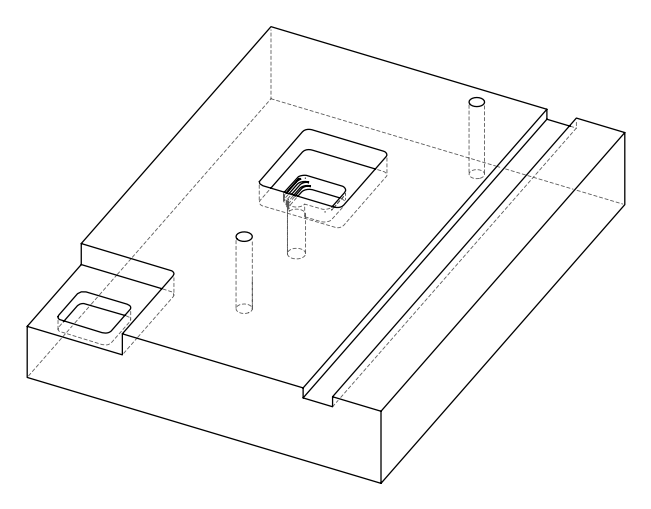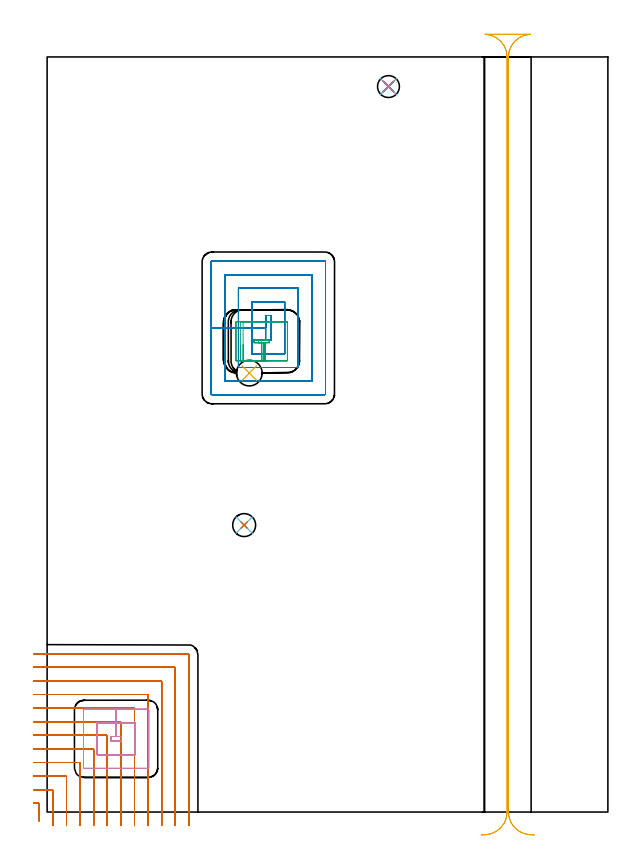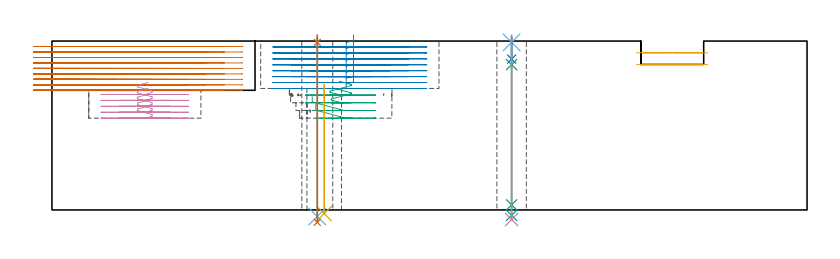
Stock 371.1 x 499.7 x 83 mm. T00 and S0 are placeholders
(PLAN: 13 operations, 10 tool changes, 55.6 min)
(1 MILL_CORNER_NOTCH_RECTANGULAR | CORNER_NOTCH_RECTANGULAR | NXT0201_011 | Follow Part, ap 3, ae 75% | 28.01 min | 267397 mm3)
(2 MILL_RECTANGULAR_POCKET | POCKET_RECTANGULAR_STRAIGHT | NXT0201_011 | Follow Part, ap 3, ae 75% | 16.06 min | 204168 mm3)
(3 MILL_RECTANGULAR_POCKET_1 | POCKET_RECTANGULAR_STRAIGHT_1 | UGT0201_010 | Follow Part, ap 4, ae 75% | 1.72 min | 28473 mm3)
(4 MILL_RECTANGULAR_POCKET_2 | POCKET_RECTANGULAR_STRAIGHT_2 | NXT0201_011 | Follow Part, ap 3, ae 75% | 3.43 min | 38067 mm3)
(5 MILL_RECTANGULAR_SLOT | SLOT_RECTANGULAR | UGT0201_018 | Follow Part, ap 7.5, ae 75% | 4.54 min | 177590 mm3)
(6 SPOT_DRILL | STEP1HOLE | NXT0321_9005460120000 | 0.03 min | 1 mm3)
(7 SPOT_DRILL_1 | STEP1HOLE_2 | NXT0321_9005460120000 | 0.03 min | 20 mm3)
(8 DRILL_BLIND_HOLE_INTO_CENTER | STEP1HOLE | NXT0301_030 | 0.05 min | 210 mm3)
(9 GUN_DRILL_THROUGH_HOLE | STEP1HOLE | UGT0307_001 | 0.41 min | 1445 mm3)
(10 SPADE_DRILL_TO_ENLARGE_THROUGH_HOLE | STEP1HOLE | UGT0306_005 | 0.36 min | 11994 mm3)
(11 INDEXABLE_INSERT_DRILL_THROUGH_HOLE_FROM_SOLID | STEP1HOLE_1 | NXT0302_005 | 0.26 min | 11892 mm3)
(12 DRILL_THROUGH_HOLE_INTO_CENTER | STEP1HOLE_2 | NXT0301_065 | 0.35 min | 5683 mm3)
(13 DRILL_TO_ENLARGE_THROUGH_HOLE | STEP1HOLE_2 | UGT0301_282 | 0.37 min | 9323 mm3)
(TOOL NXT0201_011 | ENDMILL 12mm [2P460-1200-NA 1630] | D12 FL38 Z6)
(TOOL UGT0201_010 | End Mill 16 mm | D16 FL22 Z2)
(TOOL UGT0201_018 | End mill 30 mm | D30 FL50 Z4)
(TOOL NXT0321_9005460120000 | NC Spot Drill, 142deg, 12mm, Carbide, Uncoated | D12 PA142 FL30 Z2)
(TOOL NXT0301_030 | Carbide Drill 5.9mm [860.1-0590-018A1-MM 2214] | D5.9 PA140 FL28 Z2)
(TOOL UGT0307_001 | Gun Drill 5 mm | D5 PA130 FL24 Z1)
(TOOL UGT0306_005 | Spade Drill 14.5mm | D14.5 PA132 FL10 Z2)
(TOOL NXT0302_005 | Index. Insert Drill 17mm [880-D1700L20-05] | D17 PA176 FL85 Z2)
(TOOL NXT0301_065 | Carbide Drill 9.4mm [860.1-0940-075A1-MM 2214] | D9.4 PA140 FL98 Z2)
(TOOL UGT0301_282 | Twist Drill 15.2 mm | D15.2 PA118 FL120 Z2)
(OP 1 MILL_CORNER_NOTCH_RECTANGULAR)
G17 G21 G94 G90
T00 M6
G54
G17 G0 G90 X-5.2 Y-5.993 S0 M3
G43 Z93. H1
Z80.311
G94 G1 Y-2.993 F250.
Y5.207 F500.
G3 X-5.793 Y5.8 R0.6
G2 X-6. Y5.8 R99.
G1 X-9. F250.
G0 Z93.
X3.8 Y-9.
Z80.311
G1 Y-6.
Y14.206 F500.
G3 X3.206 Y14.8 R0.6
G1 X-6.
X-9. F250.
G0 Z93.
X12.8 Y-9.
Z80.311
G1 Y-6.
Y23.206 F500.
G3 X12.206 Y23.8 R0.6
G1 X-6.
X-9. F250.
G0 Z93.
X21.8 Y-9.
Z80.311
G1 Y-6.
Y32.206 F500.
G3 X21.206 Y32.8 R0.6
G1 X-6.
X-9. F250.
G0 Z93.
X30.8 Y-9.
Z80.311
G1 Y-6.
Y41.205 F500.
G3 X30.205 Y41.8 R0.6
G1 X-6.
X-9. F250.
G0 Z93.
X39.8 Y-9.
Z80.311
G1 Y-6.
Y50.205 F500.
G3 X39.205 Y50.8 R0.6
G1 X-6.
X-9. F250.
G0 Z93.
X48.8 Y-9.
Z80.311
G1 Y-6.
Y59.205 F500.
G3 X48.205 Y59.8 R0.6
G1 X-6.
X-9. F250.
G0 Z93.
X57.8 Y-9.
Z80.311
G1 Y-6.
Y68.205 F500.
G3 X57.205 Y68.8 R0.6
G1 X-6.
X-9. F250.
G0 Z93.
X66.8 Y-9.
Z80.311
G1 Y-6.
Y77.204 F500.
G3 X66.204 Y77.8 R0.6
G1 X-6.
X-9. F250.
G0 Z93.
X75.8 Y-9.
Z80.311
G1 Y-6.
Y86.204 F500.
G3 X75.204 Y86.8 R0.6
G1 X-6.
X-9. F250.
G0 Z93.
X84.8 Y-9.
Z80.311
G1 Y-6.
Y95.204 F500.
G3 X84.204 Y95.8 R0.6
G1 X-6.
X-9. F250.
G0 Z93.
X93.8 Y-9.
Z80.311
G1 Y-6.
Y104.1 F500.
G3 X93.1 Y104.8 R0.7
G1 X-6.
X-9. F250.
G0 Z93.
X-5.2 Y-5.993
Z77.622
G1 Y-2.993
Y5.207 F500.
G3 X-5.793 Y5.8 R0.6
G2 X-6. Y5.8 R99.
G1 X-9. F250.
G0 Z93.
X3.8 Y-9.
Z77.622
G1 Y-6.
Y14.206 F500.
G3 X3.206 Y14.8 R0.6
G1 X-6.
X-9. F250.
G0 Z93.
X12.8 Y-9.
Z77.622
G1 Y-6.
Y23.206 F500.
G3 X12.206 Y23.8 R0.6
G1 X-6.
X-9. F250.
G0 Z93.
X21.8 Y-9.
Z77.622
G1 Y-6.
Y32.206 F500.
G3 X21.206 Y32.8 R0.6
G1 X-6.
X-9. F250.
G0 Z93.
X30.8 Y-9.
Z77.622
G1 Y-6.
Y41.205 F500.
G3 X30.205 Y41.8 R0.6
G1 X-6.
X-9. F250.
G0 Z93.
X39.8 Y-9.
Z77.622
G1 Y-6.
Y50.205 F500.
G3 X39.205 Y50.8 R0.6
G1 X-6.
X-9. F250.
G0 Z93.
X48.8 Y-9.
Z77.622
G1 Y-6.
Y59.205 F500.
G3 X48.205 Y59.8 R0.6
G1 X-6.
X-9. F250.
G0 Z93.
X57.8 Y-9.
Z77.622
G1 Y-6.
Y68.205 F500.
G3 X57.205 Y68.8 R0.6
G1 X-6.
X-9. F250.
G0 Z93.
X66.8 Y-9.
Z77.622
G1 Y-6.
Y77.204 F500.
G3 X66.204 Y77.8 R0.6
G1 X-6.
X-9. F250.
G0 Z93.
X75.8 Y-9.
Z77.622
G1 Y-6.
Y86.204 F500.
G3 X75.204 Y86.8 R0.6
G1 X-6.
X-9. F250.
G0 Z93.
X84.8 Y-9.
Z77.622
G1 Y-6.
Y95.204 F500.
G3 X84.204 Y95.8 R0.6
G1 X-6.
X-9. F250.
G0 Z93.
X93.8 Y-9.
Z77.622
G1 Y-6.
Y104.1 F500.
G3 X93.1 Y104.8 R0.7
G1 X-6.
X-9. F250.
G0 Z93.
X-5.2 Y-5.993
Z74.933
G1 Y-2.993
Y5.207 F500.
G3 X-5.793 Y5.8 R0.6
G2 X-6. Y5.8 R99.
G1 X-9. F250.
G0 Z93.
X3.8 Y-9.
Z74.933
G1 Y-6.
Y14.206 F500.
G3 X3.206 Y14.8 R0.6
G1 X-6.
X-9. F250.
G0 Z93.
X12.8 Y-9.
Z74.933
G1 Y-6.
Y23.206 F500.
G3 X12.206 Y23.8 R0.6
G1 X-6.
X-9. F250.
G0 Z93.
X21.8 Y-9.
Z74.933
G1 Y-6.
Y32.206 F500.
G3 X21.206 Y32.8 R0.6
G1 X-6.
X-9. F250.
G0 Z93.
X30.8 Y-9.
Z74.933
G1 Y-6.
Y41.205 F500.
G3 X30.205 Y41.8 R0.6
G1 X-6.
X-9. F250.
G0 Z93.
X39.8 Y-9.
Z74.933
G1 Y-6.
Y50.205 F500.
G3 X39.205 Y50.8 R0.6
G1 X-6.
X-9. F250.
G0 Z93.
X48.8 Y-9.
Z74.933
G1 Y-6.
Y59.205 F500.
G3 X48.205 Y59.8 R0.6
G1 X-6.
X-9. F250.
G0 Z93.
X57.8 Y-9.
Z74.933
G1 Y-6.
Y68.205 F500.
G3 X57.205 Y68.8 R0.6
G1 X-6.
X-9. F250.
G0 Z93.
X66.8 Y-9.
Z74.933
G1 Y-6.
Y77.204 F500.
G3 X66.204 Y77.8 R0.6
G1 X-6.
X-9. F250.
G0 Z93.
X75.8 Y-9.
Z74.933
G1 Y-6.
Y86.204 F500.
G3 X75.204 Y86.8 R0.6
G1 X-6.
X-9. F250.
G0 Z93.
X84.8 Y-9.
Z74.933
G1 Y-6.
Y95.204 F500.
G3 X84.204 Y95.8 R0.6
G1 X-6.
X-9. F250.
G0 Z93.
X93.8 Y-9.
Z74.933
G1 Y-6.
Y104.1 F500.
G3 X93.1 Y104.8 R0.7
G1 X-6.
X-9. F250.
G0 Z93.
X-5.2 Y-5.993
Z72.244
G1 Y-2.993
Y5.207 F500.
G3 X-5.793 Y5.8 R0.6
G2 X-6. Y5.8 R99.
G1 X-9. F250.
G0 Z93.
X3.8 Y-9.
Z72.244
G1 Y-6.
Y14.206 F500.
G3 X3.206 Y14.8 R0.6
G1 X-6.
X-9. F250.
G0 Z93.
X12.8 Y-9.
Z72.244
G1 Y-6.
Y23.206 F500.
G3 X12.206 Y23.8 R0.6
G1 X-6.
X-9. F250.
G0 Z93.
X21.8 Y-9.
Z72.244
G1 Y-6.
Y32.206 F500.
G3 X21.206 Y32.8 R0.6
G1 X-6.
X-9. F250.
G0 Z93.
X30.8 Y-9.
Z72.244
G1 Y-6.
Y41.205 F500.
G3 X30.205 Y41.8 R0.6
G1 X-6.
X-9. F250.
G0 Z93.
X39.8 Y-9.
Z72.244
G1 Y-6.
Y50.205 F500.
G3 X39.205 Y50.8 R0.6
G1 X-6.
X-9. F250.
G0 Z93.
X48.8 Y-9.
Z72.244
G1 Y-6.
Y59.205 F500.
G3 X48.205 Y59.8 R0.6
G1 X-6.
X-9. F250.
G0 Z93.
X57.8 Y-9.
Z72.244
G1 Y-6.
Y68.205 F500.
G3 X57.205 Y68.8 R0.6
G1 X-6.
X-9. F250.
G0 Z93.
X66.8 Y-9.
Z72.244
G1 Y-6.
Y77.204 F500.
G3 X66.204 Y77.8 R0.6
G1 X-6.
X-9. F250.
G0 Z93.
X75.8 Y-9.
Z72.244
G1 Y-6.
Y86.204 F500.
G3 X75.204 Y86.8 R0.6
G1 X-6.
X-9. F250.
G0 Z93.
X84.8 Y-9.
Z72.244
G1 Y-6.
Y95.204 F500.
G3 X84.204 Y95.8 R0.6
G1 X-6.
X-9. F250.
G0 Z93.
X93.8 Y-9.
Z72.244
G1 Y-6.
Y104.1 F500.
G3 X93.1 Y104.8 R0.7
G1 X-6.
X-9. F250.
G0 Z93.
X-5.2 Y-5.993
Z69.556
G1 Y-2.993
Y5.207 F500.
G3 X-5.793 Y5.8 R0.6
G2 X-6. Y5.8 R99.
G1 X-9. F250.
G0 Z93.
X3.8 Y-9.
Z69.556
G1 Y-6.
Y14.206 F500.
G3 X3.206 Y14.8 R0.6
G1 X-6.
X-9. F250.
G0 Z93.
X12.8 Y-9.
Z69.556
G1 Y-6.
Y23.206 F500.
G3 X12.206 Y23.8 R0.6
G1 X-6.
X-9. F250.
G0 Z93.
X21.8 Y-9.
Z69.556
G1 Y-6.
Y32.206 F500.
G3 X21.206 Y32.8 R0.6
G1 X-6.
X-9. F250.
G0 Z93.
X30.8 Y-9.
Z69.556
G1 Y-6.
Y41.205 F500.
G3 X30.205 Y41.8 R0.6
G1 X-6.
X-9. F250.
G0 Z93.
X39.8 Y-9.
Z69.556
G1 Y-6.
Y50.205 F500.
G3 X39.205 Y50.8 R0.6
G1 X-6.
X-9. F250.
G0 Z93.
X48.8 Y-9.
Z69.556
G1 Y-6.
Y59.205 F500.
G3 X48.205 Y59.8 R0.6
G1 X-6.
X-9. F250.
G0 Z93.
X57.8 Y-9.
Z69.556
G1 Y-6.
Y68.205 F500.
G3 X57.205 Y68.8 R0.6
G1 X-6.
X-9. F250.
G0 Z93.
X66.8 Y-9.
Z69.556
G1 Y-6.
Y77.204 F500.
G3 X66.204 Y77.8 R0.6
G1 X-6.
X-9. F250.
G0 Z93.
X75.8 Y-9.
Z69.556
G1 Y-6.
Y86.204 F500.
G3 X75.204 Y86.8 R0.6
G1 X-6.
X-9. F250.
G0 Z93.
X84.8 Y-9.
Z69.556
G1 Y-6.
Y95.204 F500.
G3 X84.204 Y95.8 R0.6
G1 X-6.
X-9. F250.
G0 Z93.
X93.8 Y-9.
Z69.556
G1 Y-6.
Y104.1 F500.
G3 X93.1 Y104.8 R0.7
G1 X-6.
X-9. F250.
G0 Z93.
X-5.2 Y-5.993
Z66.867
G1 Y-2.993
Y5.207 F500.
G3 X-5.793 Y5.8 R0.6
G2 X-6. Y5.8 R99.
G1 X-9. F250.
G0 Z93.
X3.8 Y-9.
Z66.867
G1 Y-6.
Y14.206 F500.
G3 X3.206 Y14.8 R0.6
G1 X-6.
X-9. F250.
G0 Z93.
X12.8 Y-9.
Z66.867
G1 Y-6.
Y23.206 F500.
G3 X12.206 Y23.8 R0.6
G1 X-6.
X-9. F250.
G0 Z93.
X21.8 Y-9.
Z66.867
G1 Y-6.
Y32.206 F500.
G3 X21.206 Y32.8 R0.6
G1 X-6.
X-9. F250.
G0 Z93.
X30.8 Y-9.
Z66.867
G1 Y-6.
Y41.205 F500.
G3 X30.205 Y41.8 R0.6
G1 X-6.
X-9. F250.
G0 Z93.
X39.8 Y-9.
Z66.867
G1 Y-6.
Y50.205 F500.
G3 X39.205 Y50.8 R0.6
G1 X-6.
X-9. F250.
G0 Z93.
X48.8 Y-9.
Z66.867
G1 Y-6.
Y59.205 F500.
G3 X48.205 Y59.8 R0.6
G1 X-6.
X-9. F250.
G0 Z93.
X57.8 Y-9.
Z66.867
G1 Y-6.
Y68.205 F500.
G3 X57.205 Y68.8 R0.6
G1 X-6.
X-9. F250.
G0 Z93.
X66.8 Y-9.
Z66.867
G1 Y-6.
Y77.204 F500.
G3 X66.204 Y77.8 R0.6
G1 X-6.
X-9. F250.
G0 Z93.
X75.8 Y-9.
Z66.867
G1 Y-6.
Y86.204 F500.
G3 X75.204 Y86.8 R0.6
G1 X-6.
X-9. F250.
G0 Z93.
X84.8 Y-9.
Z66.867
G1 Y-6.
Y95.204 F500.
G3 X84.204 Y95.8 R0.6
G1 X-6.
X-9. F250.
G0 Z93.
X93.8 Y-9.
Z66.867
G1 Y-6.
Y104.1 F500.
G3 X93.1 Y104.8 R0.7
G1 X-6.
X-9. F250.
G0 Z93.
X-5.2 Y-5.993
Z64.178
G1 Y-2.993
Y5.207 F500.
G3 X-5.793 Y5.8 R0.6
G2 X-6. Y5.8 R99.
G1 X-9. F250.
G0 Z93.
X3.8 Y-9.
Z64.178
G1 Y-6.
Y14.206 F500.
G3 X3.206 Y14.8 R0.6
G1 X-6.
X-9. F250.
G0 Z93.
X12.8 Y-9.
Z64.178
G1 Y-6.
Y23.206 F500.
G3 X12.206 Y23.8 R0.6
G1 X-6.
X-9. F250.
G0 Z93.
X21.8 Y-9.
Z64.178
G1 Y-6.
Y32.206 F500.
G3 X21.206 Y32.8 R0.6
G1 X-6.
X-9. F250.
G0 Z93.
X30.8 Y-9.
Z64.178
G1 Y-6.
Y41.205 F500.
G3 X30.205 Y41.8 R0.6
G1 X-6.
X-9. F250.
G0 Z93.
X39.8 Y-9.
Z64.178
G1 Y-6.
Y50.205 F500.
G3 X39.205 Y50.8 R0.6
G1 X-6.
X-9. F250.
G0 Z93.
X48.8 Y-9.
Z64.178
G1 Y-6.
Y59.205 F500.
G3 X48.205 Y59.8 R0.6
G1 X-6.
X-9. F250.
G0 Z93.
X57.8 Y-9.
Z64.178
G1 Y-6.
Y68.205 F500.
G3 X57.205 Y68.8 R0.6
G1 X-6.
X-9. F250.
G0 Z93.
X66.8 Y-9.
Z64.178
G1 Y-6.
Y77.204 F500.
G3 X66.204 Y77.8 R0.6
G1 X-6.
X-9. F250.
G0 Z93.
X75.8 Y-9.
Z64.178
G1 Y-6.
Y86.204 F500.
G3 X75.204 Y86.8 R0.6
G1 X-6.
X-9. F250.
G0 Z93.
X84.8 Y-9.
Z64.178
G1 Y-6.
Y95.204 F500.
G3 X84.204 Y95.8 R0.6
G1 X-6.
X-9. F250.
G0 Z93.
X93.8 Y-9.
Z64.178
G1 Y-6.
Y104.1 F500.
G3 X93.1 Y104.8 R0.7
G1 X-6.
X-9. F250.
G0 Z93.
X-5.2 Y-5.993
Z61.489
G1 Y-2.993
Y5.207 F500.
G3 X-5.793 Y5.8 R0.6
G2 X-6. Y5.8 R99.
G1 X-9. F250.
G0 Z93.
X3.8 Y-9.
Z61.489
G1 Y-6.
Y14.206 F500.
G3 X3.206 Y14.8 R0.6
G1 X-6.
X-9. F250.
G0 Z93.
X12.8 Y-9.
Z61.489
G1 Y-6.
Y23.206 F500.
G3 X12.206 Y23.8 R0.6
G1 X-6.
X-9. F250.
G0 Z93.
X21.8 Y-9.
Z61.489
G1 Y-6.
Y32.206 F500.
G3 X21.206 Y32.8 R0.6
G1 X-6.
X-9. F250.
G0 Z93.
X30.8 Y-9.
Z61.489
G1 Y-6.
Y41.205 F500.
G3 X30.205 Y41.8 R0.6
G1 X-6.
X-9. F250.
G0 Z93.
X39.8 Y-9.
Z61.489
G1 Y-6.
Y50.205 F500.
G3 X39.205 Y50.8 R0.6
G1 X-6.
X-9. F250.
G0 Z93.
X48.8 Y-9.
Z61.489
G1 Y-6.
Y59.205 F500.
G3 X48.205 Y59.8 R0.6
G1 X-6.
X-9. F250.
G0 Z93.
X57.8 Y-9.
Z61.489
G1 Y-6.
Y68.205 F500.
G3 X57.205 Y68.8 R0.6
G1 X-6.
X-9. F250.
G0 Z93.
X66.8 Y-9.
Z61.489
G1 Y-6.
Y77.204 F500.
G3 X66.204 Y77.8 R0.6
G1 X-6.
X-9. F250.
G0 Z93.
X75.8 Y-9.
Z61.489
G1 Y-6.
Y86.204 F500.
G3 X75.204 Y86.8 R0.6
G1 X-6.
X-9. F250.
G0 Z93.
X84.8 Y-9.
Z61.489
G1 Y-6.
Y95.204 F500.
G3 X84.204 Y95.8 R0.6
G1 X-6.
X-9. F250.
G0 Z93.
X93.8 Y-9.
Z61.489
G1 Y-6.
Y104.1 F500.
G3 X93.1 Y104.8 R0.7
G1 X-6.
X-9. F250.
G0 Z93.
X-5.2 Y-5.993
Z58.8
G1 Y-2.993
Y5.207 F500.
G3 X-5.793 Y5.8 R0.6
G2 X-6. Y5.8 R99.
G1 X-9. F250.
G0 Z93.
X3.8 Y-9.
Z58.8
G1 Y-6.
Y14.206 F500.
G3 X3.206 Y14.8 R0.6
G1 X-6.
X-9. F250.
G0 Z93.
X12.8 Y-9.
Z58.8
G1 Y-6.
Y23.206 F500.
G3 X12.206 Y23.8 R0.6
G1 X-6.
X-9. F250.
G0 Z93.
X21.8 Y-9.
Z58.8
G1 Y-6.
Y32.206 F500.
G3 X21.206 Y32.8 R0.6
G1 X-6.
X-9. F250.
G0 Z93.
X30.8 Y-9.
Z58.8
G1 Y-6.
Y41.205 F500.
G3 X30.205 Y41.8 R0.6
G1 X-6.
X-9. F250.
G0 Z93.
X39.8 Y-9.
Z58.8
G1 Y-6.
Y50.205 F500.
G3 X39.205 Y50.8 R0.6
G1 X-6.
X-9. F250.
G0 Z93.
X48.8 Y-9.
Z58.8
G1 Y-6.
Y59.205 F500.
G3 X48.205 Y59.8 R0.6
G1 X-6.
X-9. F250.
G0 Z93.
X57.8 Y-9.
Z58.8
G1 Y-6.
Y68.205 F500.
G3 X57.205 Y68.8 R0.6
G1 X-6.
X-9. F250.
G0 Z93.
X66.8 Y-9.
Z58.8
G1 Y-6.
Y77.204 F500.
G3 X66.204 Y77.8 R0.6
G1 X-6.
X-9. F250.
G0 Z93.
X75.8 Y-9.
Z58.8
G1 Y-6.
Y86.204 F500.
G3 X75.204 Y86.8 R0.6
G1 X-6.
X-9. F250.
G0 Z93.
X84.8 Y-9.
Z58.8
G1 Y-6.
Y95.204 F500.
G3 X84.204 Y95.8 R0.6
G1 X-6.
X-9. F250.
G0 Z93.
X93.8 Y-9.
Z58.8
G1 Y-6.
Y104.1 F500.
G3 X93.1 Y104.8 R0.7
G1 X-6.
X-9. F250.
G0 Z93.
M5
M2
(OP 2 MILL_RECTANGULAR_POCKET)
G17 G21 G94 G90
T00 M6
G54
G17 G0 G90 X148.2 Y318.334 S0 M3
G43 Z93. H1
Z86.
G94 G1 Y328.6 Z83.249 F250.
X144.6 Z82.285
Y320.4 Z80.087
Y312.2 F500.
X148.2
Y328.6
X144.6
Y320.4
X135.6
Y303.2
X157.2
Y337.6
X135.6
Y320.4
X126.6
Y294.2
X166.2
Y346.6
X126.6
Y320.4
X117.6
Y285.2
X175.2
Y355.6
X117.6
Y320.4
X108.6
Y276.7
G3 X109.1 Y276.2 R0.5
G1 X183.7
G3 X184.2 Y276.7 R0.5
G1 Y364.1
G3 X183.7 Y364.6 R0.5
G1 X109.1
G3 X108.6 Y364.1 R0.5
G1 Y320.4
Y319.4
G0 X148.2 Y318.334 Z83.087
G1 Y328.6 Z80.337 F250.
X144.6 Z79.372
Y320.4 Z77.175
Y312.2 F500.
X148.2
Y328.6
X144.6
Y320.4
X135.6
Y303.2
X157.2
Y337.6
X135.6
Y320.4
X126.6
Y294.2
X166.2
Y346.6
X126.6
Y320.4
X117.6
Y285.2
X175.2
Y355.6
X117.6
Y320.4
X108.6
Y276.7
G3 X109.1 Y276.2 R0.5
G1 X183.7
G3 X184.2 Y276.7 R0.5
G1 Y364.1
G3 X183.7 Y364.6 R0.5
G1 X109.1
G3 X108.6 Y364.1 R0.5
G1 Y320.4
Y319.4
G0 X148.2 Y318.334 Z80.175
G1 Y328.6 Z77.424 F250.
X144.6 Z76.46
Y320.4 Z74.262
Y312.2 F500.
X148.2
Y328.6
X144.6
Y320.4
X135.6
Y303.2
X157.2
Y337.6
X135.6
Y320.4
X126.6
Y294.2
X166.2
Y346.6
X126.6
Y320.4
X117.6
Y285.2
X175.2
Y355.6
X117.6
Y320.4
X108.6
Y276.7
G3 X109.1 Y276.2 R0.5
G1 X183.7
G3 X184.2 Y276.7 R0.5
G1 Y364.1
G3 X183.7 Y364.6 R0.5
G1 X109.1
G3 X108.6 Y364.1 R0.5
G1 Y320.4
Y319.4
G0 X148.2 Y318.334 Z77.262
G1 Y328.6 Z74.512 F250.
X144.6 Z73.547
Y320.4 Z71.35
Y312.2 F500.
X148.2
Y328.6
X144.6
Y320.4
X135.6
Y303.2
X157.2
Y337.6
X135.6
Y320.4
X126.6
Y294.2
X166.2
Y346.6
X126.6
Y320.4
X117.6
Y285.2
X175.2
Y355.6
X117.6
Y320.4
X108.6
Y276.7
G3 X109.1 Y276.2 R0.5
G1 X183.7
G3 X184.2 Y276.7 R0.5
G1 Y364.1
G3 X183.7 Y364.6 R0.5
G1 X109.1
G3 X108.6 Y364.1 R0.5
G1 Y320.4
Y319.4
G0 X148.2 Y318.334 Z74.35
G1 Y328.6 Z71.599 F250.
X144.6 Z70.635
Y320.4 Z68.437
Y312.2 F500.
X148.2
Y328.6
X144.6
Y320.4
X135.6
Y303.2
X157.2
Y337.6
X135.6
Y320.4
X126.6
Y294.2
X166.2
Y346.6
X126.6
Y320.4
X117.6
Y285.2
X175.2
Y355.6
X117.6
Y320.4
X108.6
Y276.7
G3 X109.1 Y276.2 R0.5
G1 X183.7
G3 X184.2 Y276.7 R0.5
G1 Y364.1
G3 X183.7 Y364.6 R0.5
G1 X109.1
G3 X108.6 Y364.1 R0.5
G1 Y320.4
Y319.4
G0 X148.2 Y318.334 Z71.437
G1 Y328.6 Z68.687 F250.
X144.6 Z67.722
Y320.4 Z65.525
Y312.2 F500.
X148.2
Y328.6
X144.6
Y320.4
X135.6
Y303.2
X157.2
Y337.6
X135.6
Y320.4
X126.6
Y294.2
X166.2
Y346.6
X126.6
Y320.4
X117.6
Y285.2
X175.2
Y355.6
X117.6
Y320.4
X108.6
Y276.7
G3 X109.1 Y276.2 R0.5
G1 X183.7
G3 X184.2 Y276.7 R0.5
G1 Y364.1
G3 X183.7 Y364.6 R0.5
G1 X109.1
G3 X108.6 Y364.1 R0.5
G1 Y320.4
Y319.4
G0 X148.2 Y318.334 Z68.525
G1 Y328.6 Z65.774 F250.
X144.6 Z64.81
Y320.4 Z62.612
Y312.2 F500.
X148.2
Y328.6
X144.6
Y320.4
X135.6
Y303.2
X157.2
Y337.6
X135.6
Y320.4
X126.6
Y294.2
X166.2
Y346.6
X126.6
Y320.4
X117.6
Y285.2
X175.2
Y355.6
X117.6
Y320.4
X108.6
Y276.7
G3 X109.1 Y276.2 R0.5
G1 X183.7
G3 X184.2 Y276.7 R0.5
G1 Y364.1
G3 X183.7 Y364.6 R0.5
G1 X109.1
G3 X108.6 Y364.1 R0.5
G1 Y320.4
Y319.4
G0 X148.2 Y318.334 Z65.612
G1 Y328.6 Z62.862 F250.
X144.6 Z61.897
Y320.4 Z59.7
Y312.2 F500.
X148.2
Y328.6
X144.6
Y320.4
X135.6
Y303.2
X157.2
Y337.6
X135.6
Y320.4
X126.6
Y294.2
X166.2
Y346.6
X126.6
Y320.4
X117.6
Y285.2
X175.2
Y355.6
X117.6
Y320.4
X108.6
Y276.7
G3 X109.1 Y276.2 R0.5
G1 X183.7
G3 X184.2 Y276.7 R0.5
G1 Y364.1
G3 X183.7 Y364.6 R0.5
G1 X109.1
G3 X108.6 Y364.1 R0.5
G1 Y320.4
Y319.4
G0 Z93.
M5
M2
(OP 3 MILL_RECTANGULAR_POCKET_1)
G17 G21 G94 G90
T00 M6
G54
G17 G0 G90 X141.159 Y310.6 S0 M3
G43 Z93. H0
Z63.26
G94 G1 X147.1 Z61.668 F250.
Y312.5 Z61.159
X136.7 Z58.372
Y310.6 Z57.863
X141.9 Z56.47
X147.1 F500.
Y312.5
X136.7
Y310.6
X141.9
Y298.6
X158.6
G3 X159.1 Y299.1 R0.5
G1 Y324.
G3 X158.6 Y324.5 R0.5
G1 X125.2
G3 X124.7 Y324. R0.5
G1 Y299.1
G3 X125.2 Y298.6 R0.5
G2 X125.401 Y298.6 R8.
G1 X141.9
X142.9
G0 X139.933 Y310.6 Z59.47
G1 X140.652 Z59.277 F250.
X141.221 Y310.655 Z59.124
X142.425 Y310.674 Z58.801
X147.028 Z57.568
Y312.426 Z57.098
X137.254 Z54.479
Y310.6 Z53.99
X140.652 Z53.079
X141.221 Y310.655 Z52.926
X142.14 Y310.669 Z52.68
X142.425 Y310.674 F500.
X147.028
Y312.426
X137.254
Y310.6
X140.652
X141.221 Y310.655
X142.14 Y310.669
X142.321 Y298.671
X158.724 Y298.674
G3 X159.022 Y299.261 R0.556
G1 Y323.534
X158.998 Y324.186
X158.866 Y324.314
X158.804 Y324.36
X158.613 Y324.414
X158.085 Y324.426
X157.804 Y324.421
X125.261 Y324.427
Y298.685
X126.022 Y298.645
X126.376 Y298.6
X141.234
X141.894 Y298.664
X142.321 Y298.671
X142.516 Y298.674
X143.321
G0 X127.913 Y308.381 Z55.68
G1 Y298.6 Z53.059 F250.
X141.234 Z49.49
X141.894 Y298.664 Z49.312
X142.516 Y298.674 Z49.145
X143.469 Z48.89
Y310.662
X147.028 Y310.674 F500.
Y312.426
X139.913
Y310.6
X140.652
X141.221 Y310.655
X143.469 Y310.662
Y298.674
X158.724
G3 X159.022 Y299.261 R0.556
G1 Y323.534
X158.998 Y324.186
X158.866 Y324.314
X158.804 Y324.36
X158.613 Y324.414
X158.085 Y324.426
X157.804 Y324.421
X127.916
X127.913 Y298.6
X141.234
X141.894 Y298.664
X142.516 Y298.674
X143.469
X144.469
G0 X129.696 Y309.271 Z51.89
G1 Y298.6 Z49.031 F250.
X141.234 Z45.939
X141.894 Y298.664 Z45.761
X142.516 Y298.674 Z45.595
X144.362 Z45.1
Y310.674
X147.028 F500.
Y312.426
X141.696
Y310.663
X142.425 Y310.674
X144.362
Y298.674
X158.724
G3 X159.022 Y299.261 R0.556
G1 Y323.534
X158.998 Y324.186
X158.866 Y324.314
X158.804 Y324.36
X158.613 Y324.414
X158.085 Y324.426
X157.804 Y324.421
X129.701 Y324.422
X129.696 Y298.6
X141.234
X141.894 Y298.664
X142.516 Y298.674
X144.362
X145.362
G0 Z93.
M5
M2
(OP 4 MILL_RECTANGULAR_POCKET_2)
G17 G21 G94 G90
T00 M6
G54
G17 G0 G90 X47.326 Y50. S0 M3
G43 Z93. H1
Z62.677
G94 G1 X42.1 Z61.276 F250.
Y46.9 Z60.446
X49.2 Z58.543
Y50. Z57.713
X45.65 Z56.762
X42.1 F500.
Y46.9
X49.2
Y50.
X45.65
Y59.
X33.1
Y37.9
X58.2
Y59.
X45.65
Y68.
X24.5
G3 X24.1 Y67.6 R0.4
G1 Y29.3
G3 X24.5 Y28.9 R0.4
G1 X66.8
G3 X67.2 Y29.3 R0.4
G1 Y67.6
G3 X66.8 Y68. R0.4
G1 X45.65
X44.65
G0 X47.326 Y50. Z59.762
G1 X42.1 Z58.361 F250.
Y46.9 Z57.53
X49.2 Z55.628
Y50. Z54.797
X45.65 Z53.846
X42.1 F500.
Y46.9
X49.2
Y50.
X45.65
Y59.
X33.1
Y37.9
X58.2
Y59.
X45.65
Y68.
X24.5
G3 X24.1 Y67.6 R0.4
G1 Y29.3
G3 X24.5 Y28.9 R0.4
G1 X66.8
G3 X67.2 Y29.3 R0.4
G1 Y67.6
G3 X66.8 Y68. R0.4
G1 X45.65
X44.65
G0 X47.326 Y50. Z56.846
G1 X42.1 Z55.446 F250.
Y46.9 Z54.615
X49.2 Z52.713
Y50. Z51.882
X45.65 Z50.931
X42.1 F500.
Y46.9
X49.2
Y50.
X45.65
Y59.
X33.1
Y37.9
X58.2
Y59.
X45.65
Y68.
X24.5
G3 X24.1 Y67.6 R0.4
G1 Y29.3
G3 X24.5 Y28.9 R0.4
G1 X66.8
G3 X67.2 Y29.3 R0.4
G1 Y67.6
G3 X66.8 Y68. R0.4
G1 X45.65
X44.65
G0 X47.326 Y50. Z53.931
G1 X42.1 Z52.53 F250.
Y46.9 Z51.7
X49.2 Z49.797
Y50. Z48.967
X45.65 Z48.015
X42.1 F500.
Y46.9
X49.2
Y50.
X45.65
Y59.
X33.1
Y37.9
X58.2
Y59.
X45.65
Y68.
X24.5
G3 X24.1 Y67.6 R0.4
G1 Y29.3
G3 X24.5 Y28.9 R0.4
G1 X66.8
G3 X67.2 Y29.3 R0.4
G1 Y67.6
G3 X66.8 Y68. R0.4
G1 X45.65
X44.65
G0 X47.326 Y50. Z51.015
G1 X42.1 Z49.615 F250.
Y46.9 Z48.784
X49.2 Z46.882
Y50. Z46.051
X45.65 Z45.1
X42.1 F500.
Y46.9
X49.2
Y50.
X45.65
Y59.
X33.1
Y37.9
X58.2
Y59.
X45.65
Y68.
X24.5
G3 X24.1 Y67.6 R0.4
G1 Y29.3
G3 X24.5 Y28.9 R0.4
G1 X66.8
G3 X67.2 Y29.3 R0.4
G1 Y67.6
G3 X66.8 Y68. R0.4
G1 X45.65
X44.65
G0 Z93.
M5
M2
(OP 5 MILL_RECTANGULAR_SLOT)
G17 G21 G94 G90
T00 M6
G54
G17 G0 G90 X322.346 Y-15.16 S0 M3
G43 Z93. H0
Z77.25
G94 G1 X319.352 Y-14.97 F250.
G2 X305.3 Y0. R15. F500.
G1 Y499.7
G2 X319.752 Y514.69 R15.
G1 Y514.7
X289.948
Y514.69
G2 X304.4 Y499.7 R15.
G1 Y0.
G2 X290.348 Y-14.97 R15.
G1 X287.354 Y-15.16 F250.
G0 X322.346 Z71.5
G1 X319.352 Y-14.97
G2 X305.3 Y0. R15. F500.
G1 Y499.7
G2 X319.752 Y514.69 R15.
G1 Y514.7
X289.948
Y514.69
G2 X304.4 Y499.7 R15.
G1 Y0.
G2 X290.348 Y-14.97 R15.
G1 X287.354 Y-15.16 F250.
G0 Z93.
M5
M2
(OP 6 SPOT_DRILL)
G17 G21 G94 G90
T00 M6
G54
G17 G0 G90 X225.9 Y480.1 S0 M3
G43 Z93. H0
G94 G81 G98 Z82.372 F250. R86.
G80
M5
M2
(OP 7 SPOT_DRILL_1)
G17 G21 G94 G90
T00 M6
G54
G17 G0 G90 X130.4 Y189.9 S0 M3
G43 Z93. H0
G94 G81 G98 Z82.346 F250. R86.
G80
M5
M2
(OP 8 DRILL_BLIND_HOLE_INTO_CENTER)
G17 G21 G94 G90
T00 M6
G54
G17 G0 G90 X225.9 Y480.1 S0 M3
G43 Z93. H1
G94 G81 G98 Z74.15 F250. R85.
G80
M5
M2
(OP 9 GUN_DRILL_THROUGH_HOLE)
G17 G21 G94 G90
T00 M6
G54
G17 G0 G90 X225.9 Y480.1 M8
G43 Z93. H0
Z82.725
S716 M3
G94 G1 Z71.394 F125. M26
G4 X.084
Z2.5 F250.
G4 X.084
Z-2.666 F125.
G4 X.084
M5
M9
G0 Z82.725
Z93.
M2
(OP 10 SPADE_DRILL_TO_ENLARGE_THROUGH_HOLE)
G17 G21 G94 G90
T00 M6
G54
G17 G0 G90 X225.9 Y480.1 S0 M3
G43 Z93. H0
G94 G73 G98 Z-4.728 F250. Q12.533 R85.
G80
M5
M2
(OP 11 INDEXABLE_INSERT_DRILL_THROUGH_HOLE_FROM_SOLID)
G17 G21 G94 G90
T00 M6
G54
G17 G0 G90 X133.8 Y290.5 S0 M3
G43 Z93. H1
G94 G81 G98 Z-1.797 F250. R61.7
G80
M5
M2
(OP 12 DRILL_THROUGH_HOLE_INTO_CENTER)
G17 G21 G94 G90
T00 M6
G54
G17 G0 G90 X130.4 Y189.9 S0 M3
G43 Z93. H1
G94 G73 G98 Z-3.211 F250. Q8.621 R85.
G80
M5
M2
(OP 13 DRILL_TO_ENLARGE_THROUGH_HOLE)
G17 G21 G94 G90
T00 M6
G54
G17 G0 G90 X130.4 Y189.9 S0 M3
G43 Z93. H0
G94 G73 G98 Z-6.067 F250. Q14.844 R85.
G80
M5
M2
